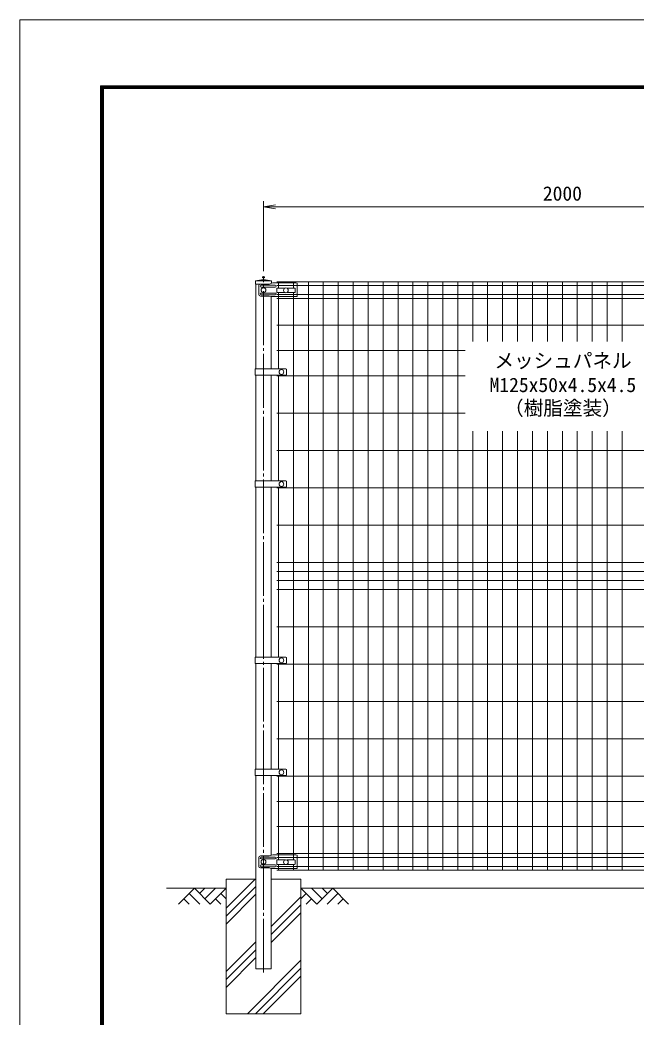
# Model space of a CAD drawing. Units: millimetres, scale not verified. Extents: x -4200 to 4200, y -2970 to 2970.
# Drawn here: x -4200 to -2138, y -367 to 2970 of the extents above; entities that cross this region are included whole.
import ezdxf
from ezdxf.enums import TextEntityAlignment as Align

# ---------------------------------------------------------------- set-up
doc = ezdxf.new("R2010")
doc.units = ezdxf.units.MM
doc.header["$LTSCALE"] = 10
doc.header["$PDMODE"] = 32
doc.header["$PDSIZE"] = 5
doc.linetypes.add('LONG_CHAIN', pattern=[21, 18, -1, 1, -1])
for name, color, linetype, lineweight in [('0-3_D-STR2', 7, 'Continuous', 9), ('0-4_D-STR1', 1, 'Continuous', 9), ('0-5_D-DCR-HCH', 7, 'Continuous', 9), ('0-6_D-BMK', 2, 'LONG_CHAIN', 9), ('0-7_D-STR-DIM', 7, 'Continuous', 9), ('0-8_0', 7, 'Continuous', 9), ('0-A_D-STR3', 3, 'Continuous', 9), ('0-B_D-BGD', 7, 'Continuous', 9), ('0-C_D-STR4', 7, 'Continuous', 9), ('0-D_D-STR-TXT', 7, 'Continuous', 9), ('0-E_D-TTL', 7, 'Continuous', 9)]:
    doc.layers.add(name, color=color, linetype=linetype, lineweight=lineweight)
doc.layers.add('0-9_Defpoints', color=7, linetype='Continuous')
doc.styles.add('ＭＳ ゴシック', font='')
doc.styles.get('ＭＳ ゴシック').set_extended_font_data('MS Gothic')

# ---------------------------------------------------------------- blocks, each defined once
blk = doc.blocks.new('_Open')
at = {"layer": '0-8_0'}
blk.add_line((-10, 1.667), (0, 0), dxfattribs=at)
blk.add_lwpolyline([(-10, -1.667), (0, 0), (-10, 0)], dxfattribs=at)

msp = doc.modelspace()

# ---------------------------------------------------------------- linework, layer by layer
at = {"layer": '0-3_D-STR2'}
for p, q in [((-1429.97, 2093.98), (-3339.97, 2093.98)), ((-1429.97, 2081.1), (-3339.97, 2081.1)), ((-3334.97, 2072.46), (-3334.97, 2093.98)), ((-3284.97, 2072.46), (-3284.97, 2093.98)), ((-3234.97, 123.98), (-3234.97, 2093.98)), ((-3184.97, 123.98), (-3184.97, 2093.98)), ((-3134.97, 123.98), (-3134.97, 2093.98)), ((-3084.97, 123.98), (-3084.97, 2093.98)), ((-3034.97, 123.98), (-3034.97, 2093.98)), ((-2984.97, 123.98), (-2984.97, 2093.98)), ((-2934.97, 123.98), (-2934.97, 2093.98)), ((-2884.97, 123.98), (-2884.97, 2093.98)), ((-2834.97, 123.98), (-2834.97, 2093.98)), ((-2784.97, 123.98), (-2784.97, 2093.98)), ((-2734.97, 123.98), (-2734.97, 2093.98)), ((-2684.97, 1893.98), (-2684.97, 2093.98)), ((-2634.97, 1893.98), (-2634.97, 2093.98)), ((-2584.97, 1893.98), (-2584.97, 2093.98)), ((-2534.97, 1893.98), (-2534.97, 2093.98)), ((-2484.97, 1893.98), (-2484.97, 2093.98)), ((-2434.97, 1893.98), (-2434.97, 2093.98)), ((-2384.97, 1893.98), (-2384.97, 2093.98)), ((-2334.97, 1893.98), (-2334.97, 2093.98)), ((-2284.97, 1893.98), (-2284.97, 2093.98)), ((-2234.97, 1893.98), (-2234.97, 2093.98)), ((-2184.97, 1893.98), (-2184.97, 2093.98)), ((-1429.97, 2050.85), (-3339.97, 2050.85)), ((-1429.97, 2037.98), (-3339.97, 2037.98)), ((-3334.97, 1802.23), (-3334.97, 2057.46)), ((-3284.97, 158.46), (-3284.97, 2057.46)), ((-1429.97, 1947.98), (-3339.97, 1947.98)), ((-2709.97, 1863.48), (-3339.97, 1863.48)), ((-2709.97, 1778.98), (-3339.97, 1778.98)), ((-3334.97, 1427.23), (-3334.97, 1781.23)), ((-2709.97, 1653.98), (-3339.97, 1653.98)), ((-2684.97, 123.98), (-2684.97, 1593.98)), ((-2634.97, 123.98), (-2634.97, 1593.98)), ((-2584.97, 123.98), (-2584.97, 1593.98)), ((-2534.97, 123.98), (-2534.97, 1593.98)), ((-2484.97, 123.98), (-2484.97, 1593.98)), ((-2434.97, 123.98), (-2434.97, 1593.98)), ((-2384.97, 123.98), (-2384.97, 1593.98)), ((-2334.97, 123.98), (-2334.97, 1593.98)), ((-2284.97, 123.98), (-2284.97, 1593.98)), ((-2234.97, 123.98), (-2234.97, 1593.98)), ((-2184.97, 123.98), (-2184.97, 1593.98)), ((-1429.97, 1528.98), (-3339.97, 1528.98)), ((-1429.97, 1403.98), (-3339.97, 1403.98)), ((-3334.97, 837.23), (-3334.97, 1406.23)), ((-1429.97, 1278.98), (-3339.97, 1278.98)), ((-1429.97, 1153.98), (-3339.97, 1153.98)), ((-1429.97, 1123.98), (-3339.97, 1123.98)), ((-1429.97, 1093.98), (-3339.97, 1093.98)), ((-1429.97, 1063.98), (-3339.97, 1063.98)), ((-1429.97, 938.98), (-3339.97, 938.98)), ((-1429.97, 813.98), (-3339.97, 813.98)), ((-3334.97, 462.23), (-3334.97, 816.23)), ((-1429.97, 688.98), (-3339.97, 688.98)), ((-1429.97, 563.98), (-3339.97, 563.98)), ((-1429.97, 438.98), (-3339.97, 438.98)), ((-3334.97, 158.46), (-3334.97, 441.23)), ((-1429.97, 354.48), (-3339.97, 354.48)), ((-1429.97, 269.98), (-3339.97, 269.98)), ((-1429.97, 179.98), (-3339.97, 179.98)), ((-1429.97, 167.1), (-3339.97, 167.1)), ((-1429.97, 136.85), (-3339.97, 136.85)), ((-3334.97, 123.98), (-3334.97, 143.46)), ((-3284.97, 123.98), (-3284.97, 143.46)), ((-1429.97, 123.98), (-3339.97, 123.98))]:
    msp.add_line(p, q, dxfattribs=at)
at = {"layer": '0-4_D-STR1'}
for p, q in [((-3358.37, 2096.98), (-3411.57, 2096.98)), ((-3411.57, 2096.98), (-3411.57, 2085.98)), ((-3365.62, 2085.98), (-3411.57, 2085.98)), ((-3410.37, 2085.98), (-3410.37, 1802.23)), ((-3358.37, 2088.49), (-3358.37, 2096.98)), ((-3359.57, 1802.23), (-3359.57, 2044.16)), ((-3410.37, 1781.23), (-3410.37, 1427.23)), ((-3359.57, 1427.23), (-3359.57, 1781.23)), ((-3410.37, 1406.23), (-3410.37, 837.23)), ((-3359.57, 837.23), (-3359.57, 1406.23)), ((-3410.37, 816.23), (-3410.37, 462.23)), ((-3359.57, 462.23), (-3359.57, 816.23)), ((-3410.37, 441.23), (-3410.37, -206.02)), ((-3359.57, 174.07), (-3359.57, 441.23))]:
    msp.add_line(p, q, dxfattribs=at)
msp.add_lwpolyline([(-3410.37, -206.02), (-3359.57, -206.02), (-3359.57, 130.16)], dxfattribs=at)
msp.add_arc((-3384.97, 1980.55), 119.43, 77.13052, 102.86948, dxfattribs=at)
at = {"layer": '0-5_D-DCR-HCH'}
for p, q in [((-3509.97, -2.9), (-3413.1, 93.98)), ((-3509.97, -29.41), (-3410.37, 70.19)), ((-3616.4, 63.98), (-3669.61, 10.77)), ((-3634.14, 46.24), (-3598.5, 10.77)), ((-3616.4, 63.98), (-3563.19, 10.77)), ((-3598.66, 46.24), (-3580.92, 63.98)), ((-3580.92, 28.5), (-3545.45, 63.98)), ((-3563.19, 10.77), (-3509.97, 63.98)), ((-3527.71, 46.24), (-3509.97, 28.59)), ((-3509.97, -55.93), (-3410.37, 43.67)), ((-3359.57, -64.63), (-3259.97, 34.97)), ((-3206.76, 10.77), (-3259.97, 63.98)), ((-3242.24, 46.24), (-3259.97, 28.59)), ((-3189.03, 28.5), (-3224.5, 63.98)), ((-3153.55, 63.98), (-3206.76, 10.77)), ((-3171.2, 46.15), (-3189.03, 63.98)), ((-3135.81, 46.24), (-3171.45, 10.77)), ((-3153.55, 63.98), (-3100.34, 10.77)), ((-3651.87, 28.5), (-3634.05, 10.77)), ((-3545.45, 28.5), (-3527.63, 10.77)), ((-3359.57, -91.14), (-3259.97, 8.46)), ((-3224.5, 28.5), (-3242.32, 10.77)), ((-3118.08, 28.5), (-3135.89, 10.77)), ((-3359.57, -117.66), (-3259.97, -18.06)), ((-3509.97, -215.03), (-3410.37, -115.43)), ((-3509.97, -241.54), (-3410.37, -141.94)), ((-3509.97, -268.06), (-3410.37, -168.46)), ((-3438.83, -356.02), (-3259.97, -177.16)), ((-3412.32, -356.02), (-3259.97, -203.68)), ((-3385.8, -356.02), (-3259.97, -230.19))]:
    msp.add_line(p, q, dxfattribs=at)
msp.add_lwpolyline([(-3259.97, 93.98), (-3359.57, 93.98), (-3359.57, -206.02), (-3410.37, -206.02), (-3410.37, 93.98), (-3509.97, 93.98), (-3509.97, -356.02), (-3259.97, -356.02)], close=True, dxfattribs=at)
at = {"layer": '0-6_D-BMK'}
msp.add_line((-3384.97, -218.02), (-3384.97, 2108.98), dxfattribs=at)
at = {"layer": '0-7_D-STR-DIM'}
for p, q in [((-3384.97, 2128.98), (-3384.97, 2363.98)), ((-3344.97, 2343.98), (-1424.97, 2343.98))]:
    msp.add_line(p, q, dxfattribs=at)
at = {"layer": '0-9_Defpoints'}
msp.add_point((-3384.97, 2108.98), dxfattribs=at)
at = {"layer": '0-A_D-STR3'}
for p, q in [((-3400.46, 2080.98), (-3400.46, 2050.98)), ((-3365.62, 2085.98), (-3395.46, 2085.98)), ((-3345.97, 2081.98), (-3393.39, 2081.98)), ((-3345.97, 2075.98), (-3393.39, 2075.98)), ((-3354.06, 2089.98), (-3365.62, 2085.98)), ((-3276.97, 2089.98), (-3354.06, 2089.98)), ((-3340.97, 2070.46), (-3340.97, 2059.46)), ((-3338.97, 2072.46), (-3312.76, 2072.46)), ((-3307.19, 2072.46), (-3280.97, 2072.46)), ((-3278.97, 2070.46), (-3278.97, 2059.46)), ((-3276.97, 2089.98), (-3271.97, 2088.98)), ((-3271.97, 2088.98), (-3271.97, 2045.16)), ((-3365.62, 2045.98), (-3395.46, 2045.98)), ((-3345.97, 2055.98), (-3393.39, 2055.98)), ((-3345.97, 2049.98), (-3393.39, 2049.98)), ((-3360.37, 2044.16), (-3365.62, 2045.98)), ((-3360.37, 2044.16), (-3272.97, 2044.16)), ((-3338.97, 2057.46), (-3312.76, 2057.46)), ((-3307.19, 2057.46), (-3280.97, 2057.46)), ((-3412.67, 1802.23), (-3309.99, 1802.23)), ((-3412.67, 1802.23), (-3412.67, 1781.23)), ((-3412.67, 1781.23), (-3309.99, 1781.23)), ((-3307.99, 1800.23), (-3307.99, 1783.23)), ((-3412.67, 1427.23), (-3309.99, 1427.23)), ((-3412.67, 1427.23), (-3412.67, 1406.23)), ((-3412.67, 1406.23), (-3309.99, 1406.23)), ((-3307.99, 1425.23), (-3307.99, 1408.23)), ((-3412.67, 837.23), (-3309.99, 837.23)), ((-3412.67, 837.23), (-3412.67, 816.23)), ((-3307.99, 835.23), (-3307.99, 818.23)), ((-3412.67, 816.23), (-3309.99, 816.23)), ((-3412.67, 462.23), (-3309.99, 462.23)), ((-3412.67, 462.23), (-3412.67, 441.23)), ((-3412.67, 441.23), (-3309.99, 441.23)), ((-3307.99, 460.23), (-3307.99, 443.23)), ((-3400.46, 166.98), (-3400.46, 136.98)), ((-3365.62, 171.98), (-3395.46, 171.98)), ((-3345.97, 167.98), (-3393.39, 167.98)), ((-3354.06, 175.98), (-3365.62, 171.98)), ((-3276.97, 175.98), (-3354.06, 175.98)), ((-3276.97, 175.98), (-3271.97, 174.98)), ((-3271.97, 174.98), (-3271.97, 131.16)), ((-3345.97, 161.98), (-3393.39, 161.98)), ((-3345.97, 141.98), (-3393.39, 141.98)), ((-3345.97, 135.98), (-3393.39, 135.98)), ((-3340.97, 156.46), (-3340.97, 145.46)), ((-3338.97, 158.46), (-3312.76, 158.46)), ((-3338.97, 143.46), (-3312.76, 143.46)), ((-3307.19, 158.46), (-3280.97, 158.46)), ((-3307.19, 143.46), (-3280.97, 143.46)), ((-3278.97, 156.46), (-3278.97, 145.46)), ((-3365.62, 131.98), (-3395.46, 131.98)), ((-3360.37, 130.16), (-3365.62, 131.98)), ((-3360.37, 130.16), (-3272.97, 130.16))]:
    msp.add_line(p, q, dxfattribs=at)
for centre in [(-3384.97, 2065.98), (-3309.97, 2064.96), (-3324.97, 1791.73), (-3324.97, 1416.73), (-3324.97, 826.73), (-3324.97, 451.73), (-3384.97, 151.98), (-3309.97, 150.96)]:
    msp.add_circle(centre, 8, dxfattribs=at)
for centre, radius, start, end in [((-3395.46, 2080.98), 5, 90, 180), ((-3393.39, 2078.98), 3, 90, 270), ((-3345.97, 2078.98), 3, 270, 90), ((-3338.97, 2070.46), 2, 90, 180), ((-3280.97, 2070.46), 2, 0, 90), ((-3395.46, 2050.98), 5, 180, 270), ((-3393.39, 2052.98), 3, 90, 270), ((-3345.97, 2052.98), 3, 270, 90), ((-3338.97, 2059.46), 2, 180, 270), ((-3280.97, 2059.46), 2, 270, 0), ((-3272.97, 2045.16), 1, 270, 0), ((-3309.99, 1800.23), 2, 0, 90), ((-3309.99, 1783.23), 2, 270, 0), ((-3309.99, 1425.23), 2, 0, 90), ((-3309.99, 1408.23), 2, 270, 0), ((-3309.99, 835.23), 2, 0, 90), ((-3309.99, 818.23), 2, 270, 0), ((-3309.99, 460.23), 2, 0, 90), ((-3309.99, 443.23), 2, 270, 0), ((-3395.46, 166.98), 5, 90, 180), ((-3393.39, 164.98), 3, 90, 270), ((-3345.97, 164.98), 3, 270, 90), ((-3395.46, 136.98), 5, 180, 270), ((-3393.39, 138.98), 3, 90, 270), ((-3345.97, 138.98), 3, 270, 90), ((-3338.97, 156.46), 2, 90, 180), ((-3338.97, 145.46), 2, 180, 270), ((-3280.97, 156.46), 2, 0, 90), ((-3280.97, 145.46), 2, 270, 0), ((-3272.97, 131.16), 1, 270, 0)]:
    msp.add_arc(centre, radius, start, end, dxfattribs=at)
at = {"layer": '0-B_D-BGD'}
for p, q in [((-3709.97, 63.98), (-3509.97, 63.98)), ((-3259.97, 63.98), (-1509.97, 63.98))]:
    msp.add_line(p, q, dxfattribs=at)
at = {"layer": '0-C_D-STR4'}
for p, q in [((-3509.97, 93.98), (-3509.97, -356.02)), ((-3410.37, 93.98), (-3509.97, 93.98)), ((-3259.97, 93.98), (-3359.57, 93.98)), ((-3259.97, 93.98), (-3259.97, -356.02)), ((-3259.97, -356.02), (-3509.97, -356.02))]:
    msp.add_line(p, q, dxfattribs=at)
at = {"layer": '0-E_D-TTL', "color": 2}
msp.add_lwpolyline([(-4200, 2970), (4200, 2970), (4200, -2970), (-4200, -2970)], close=True, dxfattribs=at)
at = {"layer": '0-E_D-TTL'}
for points in [[(-3930, 2750), (3930, 2750), (3930, -2750), (-3930, -2750)], [(-3927.5, 2747.5), (3927.5, 2747.5), (3927.5, -2747.5), (-3927.5, -2747.5)], [(-3925, 2745), (3925, 2745), (3925, -2745), (-3925, -2745)], [(-3922.5, 2742.5), (3922.5, 2742.5), (3922.5, -2742.5), (-3922.5, -2742.5)], [(-3920, 2740), (3920, 2740), (3920, -2740), (-3920, -2740)]]:
    msp.add_lwpolyline(points, close=True, dxfattribs=at)

# ---------------------------------------------------------------- block references
at = {"layer": '0-7_D-STR-DIM', "xscale": 4, "yscale": 4, "rotation": 180}
msp.add_blockref('_Open', (-3384.97, 2343.98), dxfattribs=at)

# ---------------------------------------------------------------- texts
at = {"layer": '0-7_D-STR-DIM', "style": 'ＭＳ ゴシック'}
msp.add_text('2000', height=48.09, dxfattribs=at).set_placement((-2450.22, 2350.73), align=Align.BOTTOM_LEFT)
at = {"layer": '0-D_D-STR-TXT', "style": 'ＭＳ ゴシック'}
for s, p in [('メッシュパネル', (-2612.39, 1791.38)), ('M125x50x4.5x4.5', (-2628.63, 1709.98)), ('（樹脂塗装）', (-2579.9, 1632.65))]:
    msp.add_text(s, height=48.09, dxfattribs=at).set_placement(p, align=Align.BOTTOM_LEFT)

doc.saveas('drawing.dxf')
